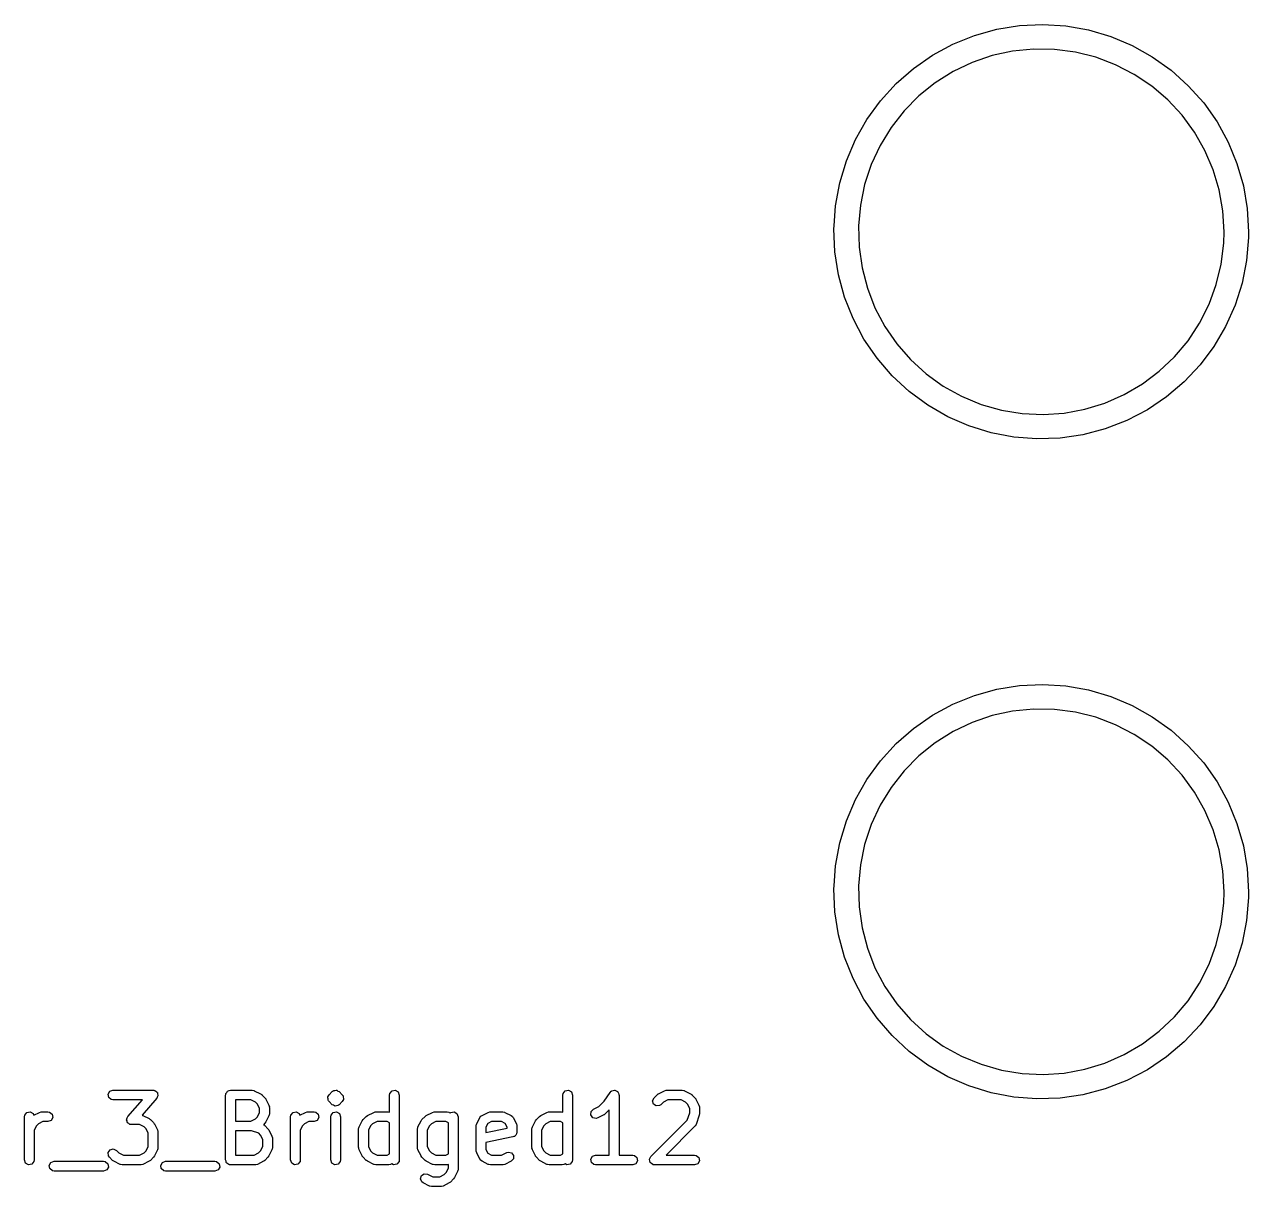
# Model space of a CAD drawing. Extents: x 4.47 to 5.93, y -4.58 to -3.86.
# Drawn here: x 5.184 to 5.926, y -4.579 to -3.874 of the extents above; entities that cross this region are included whole.
import ezdxf

# ---------------------------------------------------------------- set-up
doc = ezdxf.new("R2010")
doc.units = 0
doc.header["$MEASUREMENT"] = 0
doc.layers.add('BLACK', color=7, linetype='CONTINUOUS')

msp = doc.modelspace()

# ---------------------------------------------------------------- linework, layer by layer
at = {"layer": 'BLACK', "linetype": 'CONTINUOUS'}
for p, q in [((5.75952, -3.8811), (5.77303, -3.87733)), ((5.77303, -3.87733), (5.78687, -3.87509)), ((5.78687, -3.87509), (5.80088, -3.8744)), ((5.80088, -3.8744), (5.81487, -3.87528)), ((5.81487, -3.87528), (5.82868, -3.87772)), ((5.82868, -3.87772), (5.84213, -3.88168)), ((5.73419, -3.89302), (5.74652, -3.88635)), ((5.74652, -3.88635), (5.75952, -3.8811)), ((5.84213, -3.88168), (5.85506, -3.88711)), ((5.72267, -3.90103), (5.73419, -3.89302)), ((5.77021, -3.89329), (5.75814, -3.89743)), ((5.78267, -3.89058), (5.77021, -3.89329)), ((5.79536, -3.88931), (5.78267, -3.89058)), ((5.80811, -3.88951), (5.79536, -3.88931)), ((5.82076, -3.89117), (5.80811, -3.88951)), ((5.83313, -3.89428), (5.82076, -3.89117)), ((5.85506, -3.88711), (5.8673, -3.89395)), ((5.71212, -3.91026), (5.72267, -3.90103)), ((5.75814, -3.89743), (5.74663, -3.90292)), ((5.84506, -3.89879), (5.83313, -3.89428)), ((5.8564, -3.90464), (5.84506, -3.89879)), ((5.8673, -3.89395), (5.8787, -3.90212)), ((5.74663, -3.90292), (5.73582, -3.90969)), ((5.86698, -3.91175), (5.8564, -3.90464)), ((5.8787, -3.90212), (5.88912, -3.9115)), ((5.70267, -3.92062), (5.71212, -3.91026)), ((5.73582, -3.90969), (5.72587, -3.91767)), ((5.87668, -3.92004), (5.86698, -3.91175)), ((5.88912, -3.9115), (5.89843, -3.92198)), ((5.69442, -3.93196), (5.70267, -3.92062)), ((5.72587, -3.91767), (5.7169, -3.92673)), ((5.88536, -3.92938), (5.87668, -3.92004)), ((5.89843, -3.92198), (5.90651, -3.93344)), ((5.7169, -3.92673), (5.70903, -3.93677)), ((5.89291, -3.93966), (5.88536, -3.92938)), ((5.6875, -3.94415), (5.69442, -3.93196)), ((5.70903, -3.93677), (5.70236, -3.94765)), ((5.90651, -3.93344), (5.91327, -3.94573)), ((5.68197, -3.95704), (5.6875, -3.94415)), ((5.89923, -3.95074), (5.89291, -3.93966)), ((5.91327, -3.94573), (5.91861, -3.95869)), ((5.70236, -3.94765), (5.69699, -3.95922)), ((5.90424, -3.96247), (5.89923, -3.95074)), ((5.67792, -3.97047), (5.68197, -3.95704)), ((5.69699, -3.95922), (5.69299, -3.97133)), ((5.91861, -3.95869), (5.92248, -3.97217)), ((5.90786, -3.9747), (5.90424, -3.96247)), ((5.67539, -3.98426), (5.67792, -3.97047)), ((5.69299, -3.97133), (5.6904, -3.98382)), ((5.91005, -3.98727), (5.90786, -3.9747)), ((5.92248, -3.97217), (5.92482, -3.986)), ((5.67453, -3.99652), (5.67539, -3.98426)), ((5.6904, -3.98382), (5.68927, -3.99652)), ((5.91079, -4), (5.91005, -3.98727)), ((5.92482, -3.986), (5.9256, -4)), ((5.67441, -3.99825), (5.67453, -3.99652)), ((5.68927, -3.99652), (5.6896, -4.00927)), ((5.675, -4.01226), (5.67441, -3.99825)), ((5.91057, -4.00696), (5.91079, -4)), ((5.92555, -4.00351), (5.92438, -4.01748)), ((5.9256, -4), (5.92555, -4.00351)), ((5.67714, -4.02611), (5.675, -4.01226)), ((5.6896, -4.00927), (5.6914, -4.0219)), ((5.90904, -4.01962), (5.91057, -4.00696)), ((5.90606, -4.03202), (5.90904, -4.01962)), ((5.92438, -4.01748), (5.92165, -4.03124)), ((5.68082, -4.03965), (5.67714, -4.02611)), ((5.6914, -4.0219), (5.69463, -4.03424)), ((5.69463, -4.03424), (5.69927, -4.04612)), ((5.90168, -4.044), (5.90606, -4.03202)), ((5.92165, -4.03124), (5.91741, -4.0446)), ((5.68598, -4.05268), (5.68082, -4.03965)), ((5.69927, -4.04612), (5.70524, -4.05739)), ((5.89594, -4.05539), (5.90168, -4.044)), ((5.91741, -4.0446), (5.91171, -4.05741)), ((5.69257, -4.06506), (5.68598, -4.05268)), ((5.88894, -4.06605), (5.89594, -4.05539)), ((5.70524, -4.05739), (5.71246, -4.0679)), ((5.91171, -4.05741), (5.90461, -4.06951)), ((5.70049, -4.07663), (5.69257, -4.06506)), ((5.71246, -4.0679), (5.72085, -4.07751)), ((5.88076, -4.07584), (5.88894, -4.06605)), ((5.90461, -4.06951), (5.89622, -4.08073)), ((5.70965, -4.08725), (5.70049, -4.07663)), ((5.72085, -4.07751), (5.73028, -4.0861)), ((5.87151, -4.08462), (5.88076, -4.07584)), ((5.73028, -4.0861), (5.74064, -4.09354)), ((5.86131, -4.09228), (5.87151, -4.08462)), ((5.89622, -4.08073), (5.88662, -4.09096)), ((5.71994, -4.09678), (5.70965, -4.08725)), ((5.74064, -4.09354), (5.75178, -4.09974)), ((5.8503, -4.09871), (5.86131, -4.09228)), ((5.88662, -4.09096), (5.87594, -4.10004)), ((5.73123, -4.1051), (5.71994, -4.09678)), ((5.75178, -4.09974), (5.76357, -4.10463)), ((5.83862, -4.10384), (5.8503, -4.09871)), ((5.87594, -4.10004), (5.86431, -4.10789)), ((5.74337, -4.11211), (5.73123, -4.1051)), ((5.76357, -4.10463), (5.77583, -4.10812)), ((5.77583, -4.10812), (5.78842, -4.11018)), ((5.81389, -4.10991), (5.82643, -4.10759)), ((5.82643, -4.10759), (5.83862, -4.10384)), ((5.86431, -4.10789), (5.85189, -4.11438)), ((5.75622, -4.11772), (5.74337, -4.11211)), ((5.78842, -4.11018), (5.80116, -4.11078)), ((5.80116, -4.11078), (5.81389, -4.10991)), ((5.85189, -4.11438), (5.83881, -4.11945)), ((5.76961, -4.12187), (5.75622, -4.11772)), ((5.78339, -4.1245), (5.76961, -4.12187)), ((5.82526, -4.12303), (5.81138, -4.12508)), ((5.83881, -4.11945), (5.82526, -4.12303)), ((5.79737, -4.12557), (5.78339, -4.1245)), ((5.81138, -4.12508), (5.79737, -4.12557)), ((5.75952, -4.2811), (5.77303, -4.27733)), ((5.77303, -4.27733), (5.78687, -4.27509)), ((5.78687, -4.27509), (5.80088, -4.2744)), ((5.80088, -4.2744), (5.81487, -4.27528)), ((5.81487, -4.27528), (5.82868, -4.27772)), ((5.82868, -4.27772), (5.84213, -4.28168)), ((5.73419, -4.29302), (5.74652, -4.28635)), ((5.74652, -4.28635), (5.75952, -4.2811)), ((5.84213, -4.28168), (5.85506, -4.28711)), ((5.72267, -4.30103), (5.73419, -4.29302)), ((5.77021, -4.29329), (5.75814, -4.29743)), ((5.78267, -4.29058), (5.77021, -4.29329)), ((5.79536, -4.28931), (5.78267, -4.29058)), ((5.80811, -4.28951), (5.79536, -4.28931)), ((5.82076, -4.29117), (5.80811, -4.28951)), ((5.83313, -4.29428), (5.82076, -4.29117)), ((5.84506, -4.29879), (5.83313, -4.29428)), ((5.85506, -4.28711), (5.8673, -4.29395)), ((5.8673, -4.29395), (5.8787, -4.30212)), ((5.71212, -4.31026), (5.72267, -4.30103)), ((5.75814, -4.29743), (5.74663, -4.30292)), ((5.8564, -4.30464), (5.84506, -4.29879)), ((5.74663, -4.30292), (5.73582, -4.30969)), ((5.86698, -4.31175), (5.8564, -4.30464)), ((5.8787, -4.30212), (5.88912, -4.3115)), ((5.70267, -4.32062), (5.71212, -4.31026)), ((5.73582, -4.30969), (5.72587, -4.31767)), ((5.87668, -4.32004), (5.86698, -4.31175)), ((5.88912, -4.3115), (5.89843, -4.32198)), ((5.69442, -4.33196), (5.70267, -4.32062)), ((5.72587, -4.31767), (5.7169, -4.32673)), ((5.88536, -4.32938), (5.87668, -4.32004)), ((5.89843, -4.32198), (5.90651, -4.33344)), ((5.7169, -4.32673), (5.70903, -4.33677)), ((5.89291, -4.33966), (5.88536, -4.32938)), ((5.6875, -4.34415), (5.69442, -4.33196)), ((5.70903, -4.33677), (5.70236, -4.34765)), ((5.90651, -4.33344), (5.91327, -4.34573)), ((5.68197, -4.35704), (5.6875, -4.34415)), ((5.89923, -4.35074), (5.89291, -4.33966)), ((5.91327, -4.34573), (5.91861, -4.35869)), ((5.70236, -4.34765), (5.69699, -4.35922)), ((5.90424, -4.36247), (5.89923, -4.35074)), ((5.67792, -4.37047), (5.68197, -4.35704)), ((5.69699, -4.35922), (5.69299, -4.37133)), ((5.91861, -4.35869), (5.92248, -4.37217)), ((5.90786, -4.3747), (5.90424, -4.36247)), ((5.67539, -4.38426), (5.67792, -4.37047)), ((5.69299, -4.37133), (5.6904, -4.38382)), ((5.91005, -4.38727), (5.90786, -4.3747)), ((5.92248, -4.37217), (5.92482, -4.386)), ((5.67453, -4.39652), (5.67539, -4.38426)), ((5.6904, -4.38382), (5.68927, -4.39652)), ((5.91079, -4.4), (5.91005, -4.38727)), ((5.92482, -4.386), (5.9256, -4.4)), ((5.67441, -4.39825), (5.67453, -4.39652)), ((5.68927, -4.39652), (5.6896, -4.40927)), ((5.675, -4.41226), (5.67441, -4.39825)), ((5.91057, -4.40696), (5.91079, -4.4)), ((5.92555, -4.40351), (5.92438, -4.41748)), ((5.9256, -4.4), (5.92555, -4.40351)), ((5.67714, -4.42611), (5.675, -4.41226)), ((5.6896, -4.40927), (5.6914, -4.4219)), ((5.90904, -4.41962), (5.91057, -4.40696)), ((5.90606, -4.43202), (5.90904, -4.41962)), ((5.92438, -4.41748), (5.92165, -4.43124)), ((5.68082, -4.43965), (5.67714, -4.42611)), ((5.6914, -4.4219), (5.69463, -4.43424)), ((5.69463, -4.43424), (5.69927, -4.44612)), ((5.90168, -4.444), (5.90606, -4.43202)), ((5.92165, -4.43124), (5.91741, -4.4446)), ((5.68598, -4.45268), (5.68082, -4.43965)), ((5.69927, -4.44612), (5.70524, -4.45739)), ((5.89594, -4.45539), (5.90168, -4.444)), ((5.91741, -4.4446), (5.91171, -4.45741)), ((5.69257, -4.46506), (5.68598, -4.45268)), ((5.70524, -4.45739), (5.71246, -4.4679)), ((5.88894, -4.46605), (5.89594, -4.45539)), ((5.91171, -4.45741), (5.90461, -4.46951)), ((5.70049, -4.47663), (5.69257, -4.46506)), ((5.71246, -4.4679), (5.72085, -4.47751)), ((5.88076, -4.47584), (5.88894, -4.46605)), ((5.90461, -4.46951), (5.89622, -4.48073)), ((5.70965, -4.48725), (5.70049, -4.47663)), ((5.72085, -4.47751), (5.73028, -4.4861)), ((5.87151, -4.48462), (5.88076, -4.47584)), ((5.73028, -4.4861), (5.74064, -4.49354)), ((5.86131, -4.49228), (5.87151, -4.48462)), ((5.89622, -4.48073), (5.88662, -4.49096)), ((5.71994, -4.49678), (5.70965, -4.48725)), ((5.74064, -4.49354), (5.75178, -4.49974)), ((5.8503, -4.49871), (5.86131, -4.49228)), ((5.88662, -4.49096), (5.87594, -4.50004)), ((5.73123, -4.5051), (5.71994, -4.49678)), ((5.75178, -4.49974), (5.76357, -4.50463)), ((5.83862, -4.50384), (5.8503, -4.49871)), ((5.87594, -4.50004), (5.86431, -4.50789)), ((5.74337, -4.51211), (5.73123, -4.5051)), ((5.76357, -4.50463), (5.77583, -4.50812)), ((5.77583, -4.50812), (5.78842, -4.51018)), ((5.81389, -4.50991), (5.82643, -4.50759)), ((5.82643, -4.50759), (5.83862, -4.50384)), ((5.86431, -4.50789), (5.85189, -4.51438)), ((5.75622, -4.51772), (5.74337, -4.51211)), ((5.78842, -4.51018), (5.80116, -4.51078)), ((5.80116, -4.51078), (5.81389, -4.50991)), ((5.85189, -4.51438), (5.83881, -4.51945)), ((5.23459, -4.52273), (5.2356, -4.52098)), ((5.23494, -4.52472), (5.23459, -4.52273)), ((5.2356, -4.52098), (5.2375, -4.52029)), ((5.2375, -4.52029), (5.26187, -4.52029)), ((5.26187, -4.52029), (5.2623, -4.52037)), ((5.2623, -4.52037), (5.26244, -4.52035)), ((5.26244, -4.52035), (5.26254, -4.52041)), ((5.26254, -4.52041), (5.26288, -4.52047)), ((5.26288, -4.52047), (5.26349, -4.52098)), ((5.26349, -4.52098), (5.26417, -4.52139)), ((5.26417, -4.52139), (5.26424, -4.52162)), ((5.26424, -4.52162), (5.26442, -4.52177)), ((5.26478, -4.52376), (5.26438, -4.52445)), ((5.26442, -4.52177), (5.26456, -4.52255)), ((5.26456, -4.52255), (5.26482, -4.5233)), ((5.26482, -4.5233), (5.26473, -4.52352)), ((5.26473, -4.52352), (5.26478, -4.52376)), ((5.30578, -4.52324), (5.30585, -4.52286)), ((5.30578, -4.56261), (5.30578, -4.52324)), ((5.30583, -4.52273), (5.30589, -4.52262)), ((5.30585, -4.52286), (5.30583, -4.52273)), ((5.30589, -4.52262), (5.30596, -4.52223)), ((5.30596, -4.52223), (5.30645, -4.52165)), ((5.30645, -4.52165), (5.30684, -4.52098)), ((5.30684, -4.52098), (5.30709, -4.52089)), ((5.30709, -4.52089), (5.30726, -4.52069)), ((5.30726, -4.52069), (5.30802, -4.52055)), ((5.30802, -4.52055), (5.30874, -4.52029)), ((5.30874, -4.52029), (5.32186, -4.52029)), ((5.32186, -4.52029), (5.32287, -4.52047)), ((5.32287, -4.52047), (5.323, -4.52058)), ((5.323, -4.52058), (5.32318, -4.5206)), ((5.32318, -4.5206), (5.32693, -4.52248)), ((5.32693, -4.52248), (5.32764, -4.523)), ((5.32764, -4.523), (5.3277, -4.52303)), ((5.3277, -4.52303), (5.32957, -4.5249)), ((5.36775, -4.52435), (5.36819, -4.52373)), ((5.36819, -4.52373), (5.36852, -4.52303)), ((5.36852, -4.52303), (5.37039, -4.52116)), ((5.37039, -4.52116), (5.37071, -4.52093)), ((5.37071, -4.52093), (5.37078, -4.52082)), ((5.37078, -4.52082), (5.37091, -4.52079)), ((5.37091, -4.52079), (5.37092, -4.52079)), ((5.37092, -4.52079), (5.371, -4.52069)), ((5.371, -4.52069), (5.37108, -4.52067)), ((5.37108, -4.52067), (5.37123, -4.52057)), ((5.37123, -4.52057), (5.37199, -4.5205)), ((5.37199, -4.5205), (5.37274, -4.5203)), ((5.37274, -4.5203), (5.37286, -4.52036)), ((5.37286, -4.52036), (5.37299, -4.52034)), ((5.37299, -4.52034), (5.37311, -4.5204)), ((5.37311, -4.5204), (5.37324, -4.52039)), ((5.37324, -4.52039), (5.37387, -4.52083)), ((5.37387, -4.52083), (5.37457, -4.52116)), ((5.37457, -4.52116), (5.37644, -4.52303)), ((5.37644, -4.52303), (5.37666, -4.52335)), ((5.37666, -4.52335), (5.37677, -4.52342)), ((5.37677, -4.52342), (5.37681, -4.52355)), ((5.37681, -4.52355), (5.37703, -4.52387)), ((5.37703, -4.52387), (5.3771, -4.52463)), ((5.40515, -4.52324), (5.40532, -4.52223)), ((5.40515, -4.53355), (5.40515, -4.52324)), ((5.40532, -4.52223), (5.40662, -4.52069)), ((5.40662, -4.52069), (5.40861, -4.52034)), ((5.40861, -4.52034), (5.41036, -4.52135)), ((5.41036, -4.52135), (5.41105, -4.52324)), ((5.41105, -4.52324), (5.41105, -4.56261)), ((5.51013, -4.52324), (5.51031, -4.52223)), ((5.51013, -4.53355), (5.51013, -4.52324)), ((5.51031, -4.52223), (5.51161, -4.52069)), ((5.51161, -4.52069), (5.5136, -4.52034)), ((5.5136, -4.52034), (5.51535, -4.52135)), ((5.51535, -4.52135), (5.51604, -4.52324)), ((5.51604, -4.52324), (5.51604, -4.56261)), ((5.53516, -4.52699), (5.53875, -4.52161)), ((5.53875, -4.52161), (5.53946, -4.52086)), ((5.53946, -4.52086), (5.53962, -4.52082)), ((5.53962, -4.52082), (5.53973, -4.52069)), ((5.53973, -4.52069), (5.54057, -4.52054)), ((5.54057, -4.52054), (5.5414, -4.5203)), ((5.5414, -4.5203), (5.54155, -4.52036)), ((5.54155, -4.52036), (5.54172, -4.52034)), ((5.54172, -4.52034), (5.54246, -4.52076)), ((5.54246, -4.52076), (5.54325, -4.52111)), ((5.54325, -4.52111), (5.54332, -4.52126)), ((5.54332, -4.52126), (5.54347, -4.52135)), ((5.54347, -4.52135), (5.54376, -4.52215)), ((5.54376, -4.52215), (5.54414, -4.52292)), ((5.54414, -4.52292), (5.5441, -4.52308)), ((5.5441, -4.52308), (5.54416, -4.52324)), ((5.54416, -4.52324), (5.54416, -4.55966)), ((5.56537, -4.5249), (5.56724, -4.52303)), ((5.56724, -4.52303), (5.56796, -4.52252)), ((5.56796, -4.52252), (5.56801, -4.52248)), ((5.56801, -4.52248), (5.57176, -4.5206)), ((5.57176, -4.5206), (5.57274, -4.52031)), ((5.57274, -4.52031), (5.57291, -4.52035)), ((5.57291, -4.52035), (5.57308, -4.52029)), ((5.57308, -4.52029), (5.58245, -4.52029)), ((5.58245, -4.52029), (5.58346, -4.52047)), ((5.58346, -4.52047), (5.5836, -4.52058)), ((5.5836, -4.52058), (5.58377, -4.5206)), ((5.58377, -4.5206), (5.58752, -4.52248)), ((5.58752, -4.52248), (5.58823, -4.523)), ((5.58823, -4.523), (5.58829, -4.52303)), ((5.58829, -4.52303), (5.59016, -4.5249)), ((5.76961, -4.52187), (5.75622, -4.51772)), ((5.78339, -4.5245), (5.76961, -4.52187)), ((5.82526, -4.52303), (5.81138, -4.52508)), ((5.83881, -4.51945), (5.82526, -4.52303)), ((5.23649, -4.52602), (5.23494, -4.52472)), ((5.2375, -4.5262), (5.23649, -4.52602)), ((5.25536, -4.5262), (5.2375, -4.5262)), ((5.24652, -4.5363), (5.25536, -4.5262)), ((5.26409, -4.52519), (5.25513, -4.53542)), ((5.26438, -4.52445), (5.26409, -4.52519)), ((5.31169, -4.5262), (5.31169, -4.53904)), ((5.32116, -4.5262), (5.31169, -4.5262)), ((5.32386, -4.52754), (5.32116, -4.5262)), ((5.32506, -4.52874), (5.32386, -4.52754)), ((5.32641, -4.53144), (5.32506, -4.52874)), ((5.32641, -4.53379), (5.32641, -4.53144)), ((5.32957, -4.5249), (5.33008, -4.52563)), ((5.33008, -4.52563), (5.33013, -4.52567)), ((5.33013, -4.52567), (5.332, -4.52942)), ((5.332, -4.52942), (5.33229, -4.5304)), ((5.33229, -4.5304), (5.33225, -4.53058)), ((5.33225, -4.53058), (5.33231, -4.53074)), ((5.33231, -4.53074), (5.33231, -4.53449)), ((5.36766, -4.52486), (5.36777, -4.52462)), ((5.36786, -4.5256), (5.36766, -4.52486)), ((5.36777, -4.52462), (5.36775, -4.52435)), ((5.36793, -4.52637), (5.36786, -4.5256)), ((5.36815, -4.52668), (5.36793, -4.52637)), ((5.36818, -4.52681), (5.36815, -4.52668)), ((5.36829, -4.52689), (5.36818, -4.52681)), ((5.36852, -4.52721), (5.36829, -4.52689)), ((5.37039, -4.52908), (5.36852, -4.52721)), ((5.37109, -4.5294), (5.37039, -4.52908)), ((5.37171, -4.52985), (5.37109, -4.5294)), ((5.37185, -4.52983), (5.37171, -4.52985)), ((5.37197, -4.5299), (5.37185, -4.52983)), ((5.3721, -4.52988), (5.37197, -4.5299)), ((5.37222, -4.52993), (5.3721, -4.52988)), ((5.37296, -4.52974), (5.37222, -4.52993)), ((5.37373, -4.52967), (5.37296, -4.52974)), ((5.37388, -4.52956), (5.37373, -4.52967)), ((5.37395, -4.52955), (5.37388, -4.52956)), ((5.37404, -4.52945), (5.37395, -4.52955)), ((5.37405, -4.52945), (5.37404, -4.52945)), ((5.37417, -4.52941), (5.37405, -4.52945)), ((5.37425, -4.5293), (5.37417, -4.52941)), ((5.37457, -4.52908), (5.37425, -4.5293)), ((5.37644, -4.52721), (5.37457, -4.52908)), ((5.37677, -4.52651), (5.37644, -4.52721)), ((5.37721, -4.52588), (5.37677, -4.52651)), ((5.3771, -4.52463), (5.37729, -4.52538)), ((5.37729, -4.52538), (5.37718, -4.52562)), ((5.37718, -4.52562), (5.37721, -4.52588)), ((5.52864, -4.53185), (5.53196, -4.53019)), ((5.53196, -4.53019), (5.53516, -4.52699)), ((5.56451, -4.52674), (5.56537, -4.5249)), ((5.56504, -4.52869), (5.56451, -4.52674)), ((5.56669, -4.52985), (5.56504, -4.52869)), ((5.5687, -4.52967), (5.56669, -4.52985)), ((5.56954, -4.52908), (5.5687, -4.52967)), ((5.57108, -4.52754), (5.56954, -4.52908)), ((5.57378, -4.5262), (5.57108, -4.52754)), ((5.58176, -4.5262), (5.57378, -4.5262)), ((5.58445, -4.52754), (5.58176, -4.5262)), ((5.58565, -4.52874), (5.58445, -4.52754)), ((5.587, -4.53144), (5.58565, -4.52874)), ((5.587, -4.53401), (5.587, -4.53144)), ((5.59016, -4.5249), (5.59067, -4.52563)), ((5.59067, -4.52563), (5.59072, -4.52567)), ((5.59072, -4.52567), (5.59259, -4.52942)), ((5.59259, -4.52942), (5.59288, -4.5304)), ((5.59288, -4.5304), (5.59284, -4.53058)), ((5.59284, -4.53058), (5.5929, -4.53074)), ((5.5929, -4.53074), (5.5929, -4.53449)), ((5.79737, -4.52557), (5.78339, -4.5245)), ((5.81138, -4.52508), (5.79737, -4.52557)), ((5.18392, -4.53637), (5.1841, -4.53536)), ((5.18392, -4.56261), (5.18392, -4.53637)), ((5.1841, -4.53536), (5.1854, -4.53381)), ((5.1854, -4.53381), (5.18739, -4.53346)), ((5.18739, -4.53346), (5.18914, -4.53447)), ((5.18914, -4.53447), (5.18951, -4.5355)), ((5.18951, -4.5355), (5.19306, -4.53373)), ((5.19306, -4.53373), (5.19404, -4.53343)), ((5.19404, -4.53343), (5.19421, -4.53347)), ((5.19421, -4.53347), (5.19438, -4.53341)), ((5.19438, -4.53341), (5.19813, -4.53341)), ((5.19813, -4.53341), (5.19914, -4.53359)), ((5.20002, -4.53863), (5.19813, -4.53932)), ((5.19914, -4.53359), (5.20068, -4.53489)), ((5.20103, -4.53688), (5.20002, -4.53863)), ((5.20068, -4.53489), (5.20103, -4.53688)), ((5.24579, -4.53818), (5.24588, -4.53796)), ((5.24605, -4.53893), (5.24579, -4.53818)), ((5.24584, -4.53773), (5.24623, -4.53704)), ((5.24588, -4.53796), (5.24584, -4.53773)), ((5.24619, -4.53972), (5.24605, -4.53893)), ((5.24623, -4.53704), (5.24652, -4.5363)), ((5.25513, -4.53542), (5.25538, -4.53547)), ((5.25538, -4.53547), (5.25551, -4.53558)), ((5.25551, -4.53558), (5.25569, -4.5356)), ((5.25569, -4.5356), (5.25944, -4.53748)), ((5.25944, -4.53748), (5.26015, -4.538)), ((5.26015, -4.538), (5.26021, -4.53803)), ((5.26021, -4.53803), (5.26208, -4.5399)), ((5.31169, -4.53904), (5.32116, -4.53904)), ((5.32116, -4.53904), (5.32386, -4.53769)), ((5.32386, -4.53769), (5.32506, -4.53649)), ((5.32506, -4.53649), (5.32641, -4.53379)), ((5.332, -4.53581), (5.33013, -4.53956)), ((5.33202, -4.53564), (5.332, -4.53581)), ((5.33213, -4.5355), (5.33202, -4.53564)), ((5.33231, -4.53449), (5.33213, -4.5355)), ((5.34515, -4.53637), (5.34533, -4.53536)), ((5.34515, -4.56261), (5.34515, -4.53637)), ((5.34533, -4.53536), (5.34663, -4.53381)), ((5.34663, -4.53381), (5.34862, -4.53346)), ((5.34862, -4.53346), (5.35037, -4.53447)), ((5.35037, -4.53447), (5.35074, -4.5355)), ((5.35074, -4.5355), (5.35428, -4.53373)), ((5.35428, -4.53373), (5.35527, -4.53343)), ((5.35527, -4.53343), (5.35544, -4.53347)), ((5.35544, -4.53347), (5.35561, -4.53341)), ((5.35561, -4.53341), (5.35936, -4.53341)), ((5.35936, -4.53341), (5.36036, -4.53359)), ((5.36125, -4.53863), (5.35936, -4.53932)), ((5.36036, -4.53359), (5.36191, -4.53489)), ((5.36226, -4.53688), (5.36125, -4.53863)), ((5.36191, -4.53489), (5.36226, -4.53688)), ((5.36953, -4.53637), (5.3697, -4.53536)), ((5.36953, -4.56261), (5.36953, -4.53637)), ((5.3697, -4.53536), (5.371, -4.53381)), ((5.371, -4.53381), (5.37299, -4.53346)), ((5.37299, -4.53346), (5.37474, -4.53447)), ((5.37474, -4.53447), (5.37543, -4.53637)), ((5.37543, -4.53637), (5.37543, -4.56261)), ((5.38671, -4.54255), (5.38859, -4.5388)), ((5.38859, -4.5388), (5.38911, -4.53809)), ((5.38911, -4.53809), (5.38914, -4.53803)), ((5.38914, -4.53803), (5.39101, -4.53615)), ((5.39101, -4.53615), (5.39174, -4.53565)), ((5.39174, -4.53565), (5.39178, -4.5356)), ((5.39178, -4.5356), (5.39553, -4.53373)), ((5.39553, -4.53373), (5.39651, -4.53343)), ((5.39651, -4.53343), (5.39668, -4.53347)), ((5.39668, -4.53347), (5.39685, -4.53341)), ((5.39685, -4.53341), (5.40435, -4.53341)), ((5.40435, -4.53341), (5.40515, -4.53355)), ((5.42233, -4.54255), (5.42421, -4.5388)), ((5.42421, -4.5388), (5.42473, -4.53809)), ((5.42473, -4.53809), (5.42476, -4.53803)), ((5.42476, -4.53803), (5.42663, -4.53615)), ((5.42663, -4.53615), (5.42736, -4.53565)), ((5.42736, -4.53565), (5.4274, -4.5356)), ((5.4274, -4.5356), (5.43115, -4.53373)), ((5.43115, -4.53373), (5.43213, -4.53343)), ((5.43213, -4.53343), (5.4323, -4.53347)), ((5.4323, -4.53347), (5.43247, -4.53341)), ((5.43247, -4.53341), (5.43997, -4.53341)), ((5.43997, -4.53341), (5.44098, -4.53359)), ((5.44098, -4.53359), (5.44112, -4.53371)), ((5.44112, -4.53371), (5.44129, -4.53373)), ((5.44129, -4.53373), (5.44201, -4.53409)), ((5.44201, -4.53409), (5.44224, -4.53381)), ((5.44224, -4.53381), (5.44423, -4.53346)), ((5.44423, -4.53346), (5.44598, -4.53447)), ((5.44598, -4.53447), (5.44667, -4.53637)), ((5.44667, -4.53637), (5.44667, -4.56824)), ((5.45795, -4.54067), (5.45983, -4.53692)), ((5.45983, -4.53692), (5.46044, -4.5361)), ((5.46044, -4.5361), (5.46084, -4.53592)), ((5.46084, -4.53592), (5.46115, -4.5356)), ((5.46115, -4.5356), (5.4649, -4.53373)), ((5.4649, -4.53373), (5.46588, -4.53343)), ((5.46588, -4.53343), (5.46605, -4.53347)), ((5.46605, -4.53347), (5.46622, -4.53341)), ((5.46622, -4.53341), (5.47372, -4.53341)), ((5.47372, -4.53341), (5.47473, -4.53359)), ((5.47473, -4.53359), (5.47486, -4.53371)), ((5.47486, -4.53371), (5.47504, -4.53373)), ((5.47504, -4.53373), (5.47879, -4.5356)), ((5.47879, -4.5356), (5.47961, -4.53621)), ((5.47961, -4.53621), (5.47979, -4.53662)), ((5.47979, -4.53662), (5.48011, -4.53692)), ((5.48011, -4.53692), (5.48198, -4.54067)), ((5.4917, -4.54255), (5.49357, -4.5388)), ((5.49357, -4.5388), (5.4941, -4.53809)), ((5.4941, -4.53809), (5.49413, -4.53803)), ((5.49413, -4.53803), (5.496, -4.53615)), ((5.496, -4.53615), (5.49672, -4.53565)), ((5.49672, -4.53565), (5.49677, -4.5356)), ((5.49677, -4.5356), (5.50052, -4.53373)), ((5.50052, -4.53373), (5.5015, -4.53343)), ((5.5015, -4.53343), (5.50167, -4.53347)), ((5.50167, -4.53347), (5.50184, -4.53341)), ((5.50184, -4.53341), (5.50934, -4.53341)), ((5.50934, -4.53341), (5.51013, -4.53355)), ((5.52713, -4.53533), (5.52725, -4.53332)), ((5.52833, -4.53696), (5.52713, -4.53533)), ((5.52725, -4.53332), (5.52864, -4.53185)), ((5.5303, -4.53743), (5.52833, -4.53696)), ((5.53128, -4.53713), (5.5303, -4.53743)), ((5.53503, -4.53526), (5.53128, -4.53713)), ((5.53507, -4.53521), (5.53503, -4.53526)), ((5.5358, -4.53471), (5.53507, -4.53521)), ((5.53825, -4.53225), (5.5358, -4.53471)), ((5.53825, -4.55966), (5.53825, -4.53225)), ((5.56349, -4.56053), (5.5855, -4.53852)), ((5.5855, -4.53852), (5.587, -4.53401)), ((5.59275, -4.53543), (5.59088, -4.54105)), ((5.5929, -4.53449), (5.59275, -4.53536)), ((5.59275, -4.53536), (5.59275, -4.53543)), ((5.19118, -4.54187), (5.18983, -4.54456)), ((5.18983, -4.54456), (5.18983, -4.56261)), ((5.19238, -4.54067), (5.19118, -4.54187)), ((5.19507, -4.53932), (5.19238, -4.54067)), ((5.19813, -4.53932), (5.19507, -4.53932)), ((5.24637, -4.53987), (5.24619, -4.53972)), ((5.24644, -4.54009), (5.24637, -4.53987)), ((5.24712, -4.5405), (5.24644, -4.54009)), ((5.24773, -4.54102), (5.24712, -4.5405)), ((5.24807, -4.54107), (5.24773, -4.54102)), ((5.24817, -4.54114), (5.24807, -4.54107)), ((5.24831, -4.54112), (5.24817, -4.54114)), ((5.24874, -4.54119), (5.24831, -4.54112)), ((5.25367, -4.54119), (5.24874, -4.54119)), ((5.25637, -4.54254), (5.25367, -4.54119)), ((5.25757, -4.54374), (5.25637, -4.54254)), ((5.25891, -4.54644), (5.25757, -4.54374)), ((5.25891, -4.55442), (5.25891, -4.54644)), ((5.26208, -4.5399), (5.26259, -4.54063)), ((5.26259, -4.54063), (5.26263, -4.54067)), ((5.26263, -4.54067), (5.26451, -4.54442)), ((5.26451, -4.54442), (5.2648, -4.5454)), ((5.2648, -4.5454), (5.26476, -4.54557)), ((5.26476, -4.54557), (5.26482, -4.54574)), ((5.26482, -4.54574), (5.26482, -4.55511)), ((5.31169, -4.54494), (5.31169, -4.55966)), ((5.32138, -4.54494), (5.31169, -4.54494)), ((5.32589, -4.54645), (5.32138, -4.54494)), ((5.32693, -4.54749), (5.32589, -4.54645)), ((5.32957, -4.54033), (5.32869, -4.54121)), ((5.32869, -4.54121), (5.32932, -4.54155)), ((5.32932, -4.54155), (5.32941, -4.5417)), ((5.32941, -4.5417), (5.32957, -4.54178)), ((5.3296, -4.54027), (5.32957, -4.54033)), ((5.32957, -4.54178), (5.33145, -4.54365)), ((5.33013, -4.53956), (5.3296, -4.54027)), ((5.33145, -4.54365), (5.33195, -4.54438)), ((5.33195, -4.54438), (5.332, -4.54442)), ((5.332, -4.54442), (5.33387, -4.54817)), ((5.35241, -4.54187), (5.35106, -4.54456)), ((5.35106, -4.54456), (5.35106, -4.56261)), ((5.35361, -4.54067), (5.35241, -4.54187)), ((5.3563, -4.53932), (5.35361, -4.54067)), ((5.35936, -4.53932), (5.3563, -4.53932)), ((5.3864, -4.54387), (5.38658, -4.54286)), ((5.3864, -4.55511), (5.3864, -4.54387)), ((5.38658, -4.54286), (5.38669, -4.54272)), ((5.38669, -4.54272), (5.38671, -4.54255)), ((5.39365, -4.54187), (5.3923, -4.54456)), ((5.3923, -4.54456), (5.3923, -4.55442)), ((5.39485, -4.54067), (5.39365, -4.54187)), ((5.39755, -4.53932), (5.39485, -4.54067)), ((5.40365, -4.53932), (5.39755, -4.53932)), ((5.40515, -4.54007), (5.40365, -4.53932)), ((5.40515, -4.55891), (5.40515, -4.54007)), ((5.42202, -4.54387), (5.4222, -4.54286)), ((5.42202, -4.55511), (5.42202, -4.54387)), ((5.4222, -4.54286), (5.42231, -4.54272)), ((5.42231, -4.54272), (5.42233, -4.54255)), ((5.42927, -4.54187), (5.42792, -4.54456)), ((5.42792, -4.54456), (5.42792, -4.55442)), ((5.43047, -4.54067), (5.42927, -4.54187)), ((5.43317, -4.53932), (5.43047, -4.54067)), ((5.43927, -4.53932), (5.43317, -4.53932)), ((5.44077, -4.54007), (5.43927, -4.53932)), ((5.44077, -4.55891), (5.44077, -4.54007)), ((5.45764, -4.54199), (5.45782, -4.54098)), ((5.45764, -4.55699), (5.45764, -4.54199)), ((5.45782, -4.54098), (5.45793, -4.54085)), ((5.45793, -4.54085), (5.45795, -4.54067)), ((5.46467, -4.54044), (5.46355, -4.54269)), ((5.46355, -4.54269), (5.46355, -4.54589)), ((5.46355, -4.54589), (5.47639, -4.54332)), ((5.46691, -4.53932), (5.46467, -4.54044)), ((5.47302, -4.53932), (5.46691, -4.53932)), ((5.47526, -4.54044), (5.47302, -4.53932)), ((5.47639, -4.54269), (5.47526, -4.54044)), ((5.47639, -4.54332), (5.47639, -4.54269)), ((5.48198, -4.54067), (5.48227, -4.54165)), ((5.48229, -4.54574), (5.48211, -4.54675)), ((5.48227, -4.54165), (5.48223, -4.54183)), ((5.48223, -4.54183), (5.48229, -4.54199)), ((5.48229, -4.54199), (5.48229, -4.54574)), ((5.49139, -4.54387), (5.49156, -4.54286)), ((5.49139, -4.55511), (5.49139, -4.54387)), ((5.49156, -4.54286), (5.49168, -4.54272)), ((5.49168, -4.54272), (5.4917, -4.54255)), ((5.49864, -4.54187), (5.49729, -4.54456)), ((5.49729, -4.54456), (5.49729, -4.55442)), ((5.49984, -4.54067), (5.49864, -4.54187)), ((5.50253, -4.53932), (5.49984, -4.54067)), ((5.50864, -4.53932), (5.50253, -4.53932)), ((5.51013, -4.54007), (5.50864, -4.53932)), ((5.51013, -4.55891), (5.51013, -4.54007)), ((5.59016, -4.5422), (5.57271, -4.55966)), ((5.59024, -4.54204), (5.59016, -4.5422)), ((5.59039, -4.54195), (5.59024, -4.54204)), ((5.59088, -4.54105), (5.59039, -4.54195)), ((5.32828, -4.55019), (5.32693, -4.54749)), ((5.32828, -4.55442), (5.32828, -4.55019)), ((5.33387, -4.54817), (5.33417, -4.54915)), ((5.33417, -4.54915), (5.33413, -4.54932)), ((5.33413, -4.54932), (5.33419, -4.54949)), ((5.33419, -4.54949), (5.33419, -4.55511)), ((5.47992, -4.54864), (5.46355, -4.55191)), ((5.46355, -4.55191), (5.46355, -4.55629)), ((5.48034, -4.54838), (5.47992, -4.54864)), ((5.48082, -4.5483), (5.48034, -4.54838)), ((5.48117, -4.54787), (5.48082, -4.5483)), ((5.48164, -4.54759), (5.48117, -4.54787)), ((5.4818, -4.54712), (5.48164, -4.54759)), ((5.48211, -4.54675), (5.4818, -4.54712)), ((5.23464, -4.5581), (5.2358, -4.55645)), ((5.23482, -4.56011), (5.23464, -4.5581)), ((5.23541, -4.56095), (5.23482, -4.56011)), ((5.23728, -4.56283), (5.23541, -4.56095)), ((5.2358, -4.55645), (5.23775, -4.55592)), ((5.23775, -4.55592), (5.23958, -4.55678)), ((5.23958, -4.55678), (5.24112, -4.55831)), ((5.24112, -4.55831), (5.24382, -4.55966)), ((5.24382, -4.55966), (5.25367, -4.55966)), ((5.25367, -4.55966), (5.25637, -4.55831)), ((5.25637, -4.55831), (5.25757, -4.55711)), ((5.25757, -4.55711), (5.25891, -4.55442)), ((5.26208, -4.56095), (5.26021, -4.56283)), ((5.26211, -4.56089), (5.26208, -4.56095)), ((5.26263, -4.56018), (5.26211, -4.56089)), ((5.26451, -4.55643), (5.26263, -4.56018)), ((5.26453, -4.55626), (5.26451, -4.55643)), ((5.26464, -4.55612), (5.26453, -4.55626)), ((5.26482, -4.55511), (5.26464, -4.55612)), ((5.31169, -4.55966), (5.32304, -4.55966)), ((5.32304, -4.55966), (5.32573, -4.55831)), ((5.32573, -4.55831), (5.32693, -4.55711)), ((5.32693, -4.55711), (5.32828, -4.55442)), ((5.33145, -4.56095), (5.32957, -4.56283)), ((5.33147, -4.56089), (5.33145, -4.56095)), ((5.332, -4.56018), (5.33147, -4.56089)), ((5.33387, -4.55643), (5.332, -4.56018)), ((5.33389, -4.55626), (5.33387, -4.55643)), ((5.33401, -4.55612), (5.33389, -4.55626)), ((5.33419, -4.55511), (5.33401, -4.55612)), ((5.38646, -4.55528), (5.3864, -4.55511)), ((5.38642, -4.55545), (5.38646, -4.55528)), ((5.38671, -4.55643), (5.38642, -4.55545)), ((5.38859, -4.56018), (5.38671, -4.55643)), ((5.38863, -4.56023), (5.38859, -4.56018)), ((5.38914, -4.56095), (5.38863, -4.56023)), ((5.39101, -4.56283), (5.38914, -4.56095)), ((5.3923, -4.55442), (5.39365, -4.55711)), ((5.39365, -4.55711), (5.39485, -4.55831)), ((5.39485, -4.55831), (5.39755, -4.55966)), ((5.39755, -4.55966), (5.40365, -4.55966)), ((5.40365, -4.55966), (5.40515, -4.55891)), ((5.42208, -4.55528), (5.42202, -4.55511)), ((5.42204, -4.55545), (5.42208, -4.55528)), ((5.42233, -4.55643), (5.42204, -4.55545)), ((5.42421, -4.56018), (5.42233, -4.55643)), ((5.42425, -4.56023), (5.42421, -4.56018)), ((5.42476, -4.56095), (5.42425, -4.56023)), ((5.42663, -4.56283), (5.42476, -4.56095)), ((5.42792, -4.55442), (5.42927, -4.55711)), ((5.42927, -4.55711), (5.43047, -4.55831)), ((5.43047, -4.55831), (5.43317, -4.55966)), ((5.43317, -4.55966), (5.43927, -4.55966)), ((5.43927, -4.55966), (5.44077, -4.55891)), ((5.4577, -4.55715), (5.45764, -4.55699)), ((5.45766, -4.55733), (5.4577, -4.55715)), ((5.45795, -4.55831), (5.45766, -4.55733)), ((5.45983, -4.56206), (5.45795, -4.55831)), ((5.46355, -4.55629), (5.46467, -4.55854)), ((5.46467, -4.55854), (5.46691, -4.55966)), ((5.46691, -4.55966), (5.47302, -4.55966)), ((5.47302, -4.55966), (5.47614, -4.5581)), ((5.47614, -4.5581), (5.47713, -4.55781)), ((5.47713, -4.55781), (5.47909, -4.55827)), ((5.47909, -4.55827), (5.4803, -4.5599)), ((5.4803, -4.5599), (5.48017, -4.56191)), ((5.49145, -4.55528), (5.49139, -4.55511)), ((5.4914, -4.55545), (5.49145, -4.55528)), ((5.4917, -4.55643), (5.4914, -4.55545)), ((5.49357, -4.56018), (5.4917, -4.55643)), ((5.49362, -4.56023), (5.49357, -4.56018)), ((5.49413, -4.56095), (5.49362, -4.56023)), ((5.496, -4.56283), (5.49413, -4.56095)), ((5.49729, -4.55442), (5.49864, -4.55711)), ((5.49864, -4.55711), (5.49984, -4.55831)), ((5.49984, -4.55831), (5.50253, -4.55966)), ((5.50253, -4.55966), (5.50864, -4.55966)), ((5.50864, -4.55966), (5.51013, -4.55891)), ((5.52705, -4.5621), (5.52806, -4.56035)), ((5.52806, -4.56035), (5.52996, -4.55966)), ((5.52996, -4.55966), (5.53825, -4.55966)), ((5.54416, -4.55966), (5.55246, -4.55966)), ((5.55246, -4.55966), (5.55347, -4.55984)), ((5.55347, -4.55984), (5.55501, -4.56114)), ((5.55501, -4.56114), (5.55536, -4.56313)), ((5.56267, -4.5621), (5.56312, -4.56133)), ((5.56312, -4.56133), (5.56349, -4.56053)), ((5.57271, -4.55966), (5.58995, -4.55966)), ((5.58995, -4.55966), (5.59096, -4.55984)), ((5.59096, -4.55984), (5.59251, -4.56114)), ((5.59251, -4.56114), (5.59286, -4.56313)), ((5.18461, -4.56451), (5.18392, -4.56261)), ((5.18636, -4.56552), (5.18461, -4.56451)), ((5.18835, -4.56517), (5.18636, -4.56552)), ((5.18965, -4.56362), (5.18835, -4.56517)), ((5.18983, -4.56261), (5.18965, -4.56362)), ((5.19897, -4.56585), (5.19998, -4.5641)), ((5.19932, -4.56784), (5.19897, -4.56585)), ((5.20086, -4.56914), (5.19932, -4.56784)), ((5.19998, -4.5641), (5.20187, -4.56341)), ((5.20187, -4.56341), (5.23187, -4.56341)), ((5.23187, -4.56341), (5.23288, -4.56359)), ((5.23377, -4.56862), (5.23187, -4.56932)), ((5.23288, -4.56359), (5.23443, -4.56489)), ((5.23478, -4.56688), (5.23377, -4.56862)), ((5.23443, -4.56489), (5.23478, -4.56688)), ((5.23734, -4.56285), (5.23728, -4.56283)), ((5.23805, -4.56338), (5.23734, -4.56285)), ((5.2418, -4.56525), (5.23805, -4.56338)), ((5.24197, -4.56527), (5.2418, -4.56525)), ((5.24211, -4.56539), (5.24197, -4.56527)), ((5.24312, -4.56557), (5.24211, -4.56539)), ((5.25437, -4.56557), (5.24312, -4.56557)), ((5.25453, -4.56551), (5.25437, -4.56557)), ((5.25471, -4.56555), (5.25453, -4.56551)), ((5.25569, -4.56525), (5.25471, -4.56555)), ((5.25944, -4.56338), (5.25569, -4.56525)), ((5.25948, -4.56333), (5.25944, -4.56338)), ((5.26021, -4.56283), (5.25948, -4.56333)), ((5.26646, -4.56585), (5.26747, -4.5641)), ((5.26681, -4.56784), (5.26646, -4.56585)), ((5.26836, -4.56914), (5.26681, -4.56784)), ((5.26747, -4.5641), (5.26937, -4.56341)), ((5.26937, -4.56341), (5.29936, -4.56341)), ((5.29936, -4.56341), (5.30037, -4.56359)), ((5.30126, -4.56862), (5.29936, -4.56932)), ((5.30037, -4.56359), (5.30192, -4.56489)), ((5.30227, -4.56688), (5.30126, -4.56862)), ((5.30192, -4.56489), (5.30227, -4.56688)), ((5.30605, -4.56333), (5.30578, -4.56261)), ((5.30618, -4.56409), (5.30605, -4.56333)), ((5.30638, -4.56426), (5.30618, -4.56409)), ((5.30647, -4.56451), (5.30638, -4.56426)), ((5.30714, -4.56489), (5.30647, -4.56451)), ((5.30773, -4.56539), (5.30714, -4.56489)), ((5.30811, -4.56546), (5.30773, -4.56539)), ((5.30822, -4.56552), (5.30811, -4.56546)), ((5.30835, -4.5655), (5.30822, -4.56552)), ((5.30874, -4.56557), (5.30835, -4.5655)), ((5.32373, -4.56557), (5.30874, -4.56557)), ((5.3239, -4.56551), (5.32373, -4.56557)), ((5.32407, -4.56555), (5.3239, -4.56551)), ((5.32506, -4.56525), (5.32407, -4.56555)), ((5.3288, -4.56338), (5.32506, -4.56525)), ((5.32885, -4.56333), (5.3288, -4.56338)), ((5.32957, -4.56283), (5.32885, -4.56333)), ((5.34584, -4.56451), (5.34515, -4.56261)), ((5.34759, -4.56552), (5.34584, -4.56451)), ((5.34958, -4.56517), (5.34759, -4.56552)), ((5.35088, -4.56362), (5.34958, -4.56517)), ((5.35106, -4.56261), (5.35088, -4.56362)), ((5.37022, -4.56451), (5.36953, -4.56261)), ((5.37197, -4.56552), (5.37022, -4.56451)), ((5.37395, -4.56517), (5.37197, -4.56552)), ((5.37525, -4.56362), (5.37395, -4.56517)), ((5.37543, -4.56261), (5.37525, -4.56362)), ((5.39107, -4.56285), (5.39101, -4.56283)), ((5.39178, -4.56338), (5.39107, -4.56285)), ((5.39553, -4.56525), (5.39178, -4.56338)), ((5.39571, -4.56527), (5.39553, -4.56525)), ((5.39584, -4.56539), (5.39571, -4.56527)), ((5.39685, -4.56557), (5.39584, -4.56539)), ((5.40435, -4.56557), (5.39685, -4.56557)), ((5.40452, -4.56551), (5.40435, -4.56557)), ((5.40469, -4.56555), (5.40452, -4.56551)), ((5.40567, -4.56525), (5.40469, -4.56555)), ((5.40645, -4.56486), (5.40567, -4.56525)), ((5.40759, -4.56552), (5.40645, -4.56486)), ((5.40958, -4.56517), (5.40759, -4.56552)), ((5.41087, -4.56362), (5.40958, -4.56517)), ((5.41105, -4.56261), (5.41087, -4.56362)), ((5.42669, -4.56285), (5.42663, -4.56283)), ((5.4274, -4.56338), (5.42669, -4.56285)), ((5.43115, -4.56525), (5.4274, -4.56338)), ((5.43133, -4.56527), (5.43115, -4.56525)), ((5.43146, -4.56539), (5.43133, -4.56527)), ((5.43247, -4.56557), (5.43146, -4.56539)), ((5.43997, -4.56557), (5.43247, -4.56557)), ((5.43942, -4.57024), (5.44077, -4.56754)), ((5.44014, -4.56551), (5.43997, -4.56557)), ((5.44031, -4.56555), (5.44014, -4.56551)), ((5.44077, -4.56541), (5.44031, -4.56555)), ((5.44077, -4.56754), (5.44077, -4.56541)), ((5.44667, -4.56824), (5.44649, -4.56925)), ((5.46015, -4.56236), (5.45983, -4.56206)), ((5.46032, -4.56277), (5.46015, -4.56236)), ((5.46115, -4.56338), (5.46032, -4.56277)), ((5.4649, -4.56525), (5.46115, -4.56338)), ((5.46507, -4.56527), (5.4649, -4.56525)), ((5.46521, -4.56539), (5.46507, -4.56527)), ((5.46622, -4.56557), (5.46521, -4.56539)), ((5.47372, -4.56557), (5.46622, -4.56557)), ((5.47388, -4.56551), (5.47372, -4.56557)), ((5.47405, -4.56555), (5.47388, -4.56551)), ((5.47504, -4.56525), (5.47405, -4.56555)), ((5.47879, -4.56338), (5.47504, -4.56525)), ((5.48017, -4.56191), (5.47879, -4.56338)), ((5.49606, -4.56285), (5.496, -4.56283)), ((5.49677, -4.56338), (5.49606, -4.56285)), ((5.50052, -4.56525), (5.49677, -4.56338)), ((5.50069, -4.56527), (5.50052, -4.56525)), ((5.50083, -4.56539), (5.50069, -4.56527)), ((5.50184, -4.56557), (5.50083, -4.56539)), ((5.50934, -4.56557), (5.50184, -4.56557)), ((5.5095, -4.56551), (5.50934, -4.56557)), ((5.50967, -4.56555), (5.5095, -4.56551)), ((5.51066, -4.56525), (5.50967, -4.56555)), ((5.51144, -4.56486), (5.51066, -4.56525)), ((5.51257, -4.56552), (5.51144, -4.56486)), ((5.51456, -4.56517), (5.51257, -4.56552)), ((5.51586, -4.56362), (5.51456, -4.56517)), ((5.51604, -4.56261), (5.51586, -4.56362)), ((5.5274, -4.56409), (5.52705, -4.5621)), ((5.52895, -4.56539), (5.5274, -4.56409)), ((5.52996, -4.56557), (5.52895, -4.56539)), ((5.55246, -4.56557), (5.52996, -4.56557)), ((5.55435, -4.56488), (5.55246, -4.56557)), ((5.55536, -4.56313), (5.55435, -4.56488)), ((5.56264, -4.56236), (5.56269, -4.56223)), ((5.56287, -4.56321), (5.56264, -4.56236)), ((5.56269, -4.56223), (5.56267, -4.5621)), ((5.56302, -4.56409), (5.56287, -4.56321)), ((5.56313, -4.56418), (5.56302, -4.56409)), ((5.56316, -4.56431), (5.56313, -4.56418)), ((5.56389, -4.56482), (5.56316, -4.56431)), ((5.56457, -4.56539), (5.56389, -4.56482)), ((5.56475, -4.56542), (5.56457, -4.56539)), ((5.56482, -4.56547), (5.56475, -4.56542)), ((5.56494, -4.56545), (5.56482, -4.56547)), ((5.56558, -4.56557), (5.56494, -4.56545)), ((5.58995, -4.56557), (5.56558, -4.56557)), ((5.59185, -4.56488), (5.58995, -4.56557)), ((5.59286, -4.56313), (5.59185, -4.56488)), ((5.20187, -4.56932), (5.20086, -4.56914)), ((5.23187, -4.56932), (5.20187, -4.56932)), ((5.26937, -4.56932), (5.26836, -4.56914)), ((5.29936, -4.56932), (5.26937, -4.56932)), ((5.4239, -4.57404), (5.42448, -4.5721)), ((5.4247, -4.57589), (5.4239, -4.57404)), ((5.42448, -4.5721), (5.42616, -4.57099)), ((5.42553, -4.5765), (5.4247, -4.57589)), ((5.42616, -4.57099), (5.42817, -4.57122)), ((5.42817, -4.57122), (5.43129, -4.57278)), ((5.43129, -4.57278), (5.43552, -4.57278)), ((5.43552, -4.57278), (5.43822, -4.57144)), ((5.43822, -4.57144), (5.43942, -4.57024)), ((5.44206, -4.57595), (5.44133, -4.57646)), ((5.44393, -4.57408), (5.44206, -4.57595)), ((5.44396, -4.57402), (5.44393, -4.57408)), ((5.44449, -4.57331), (5.44396, -4.57402)), ((5.44636, -4.56956), (5.44449, -4.57331)), ((5.44638, -4.56938), (5.44636, -4.56956)), ((5.44649, -4.56925), (5.44638, -4.56938)), ((5.42928, -4.57838), (5.42553, -4.5765)), ((5.42945, -4.5784), (5.42928, -4.57838)), ((5.42959, -4.57851), (5.42945, -4.5784)), ((5.4306, -4.57869), (5.42959, -4.57851)), ((5.43622, -4.57869), (5.4306, -4.57869)), ((5.43639, -4.57863), (5.43622, -4.57869)), ((5.43656, -4.57867), (5.43639, -4.57863)), ((5.43754, -4.57838), (5.43656, -4.57867)), ((5.44129, -4.5765), (5.43754, -4.57838)), ((5.44133, -4.57646), (5.44129, -4.5765))]:
    msp.add_line(p, q, dxfattribs=at)

doc.saveas('drawing.dxf')
